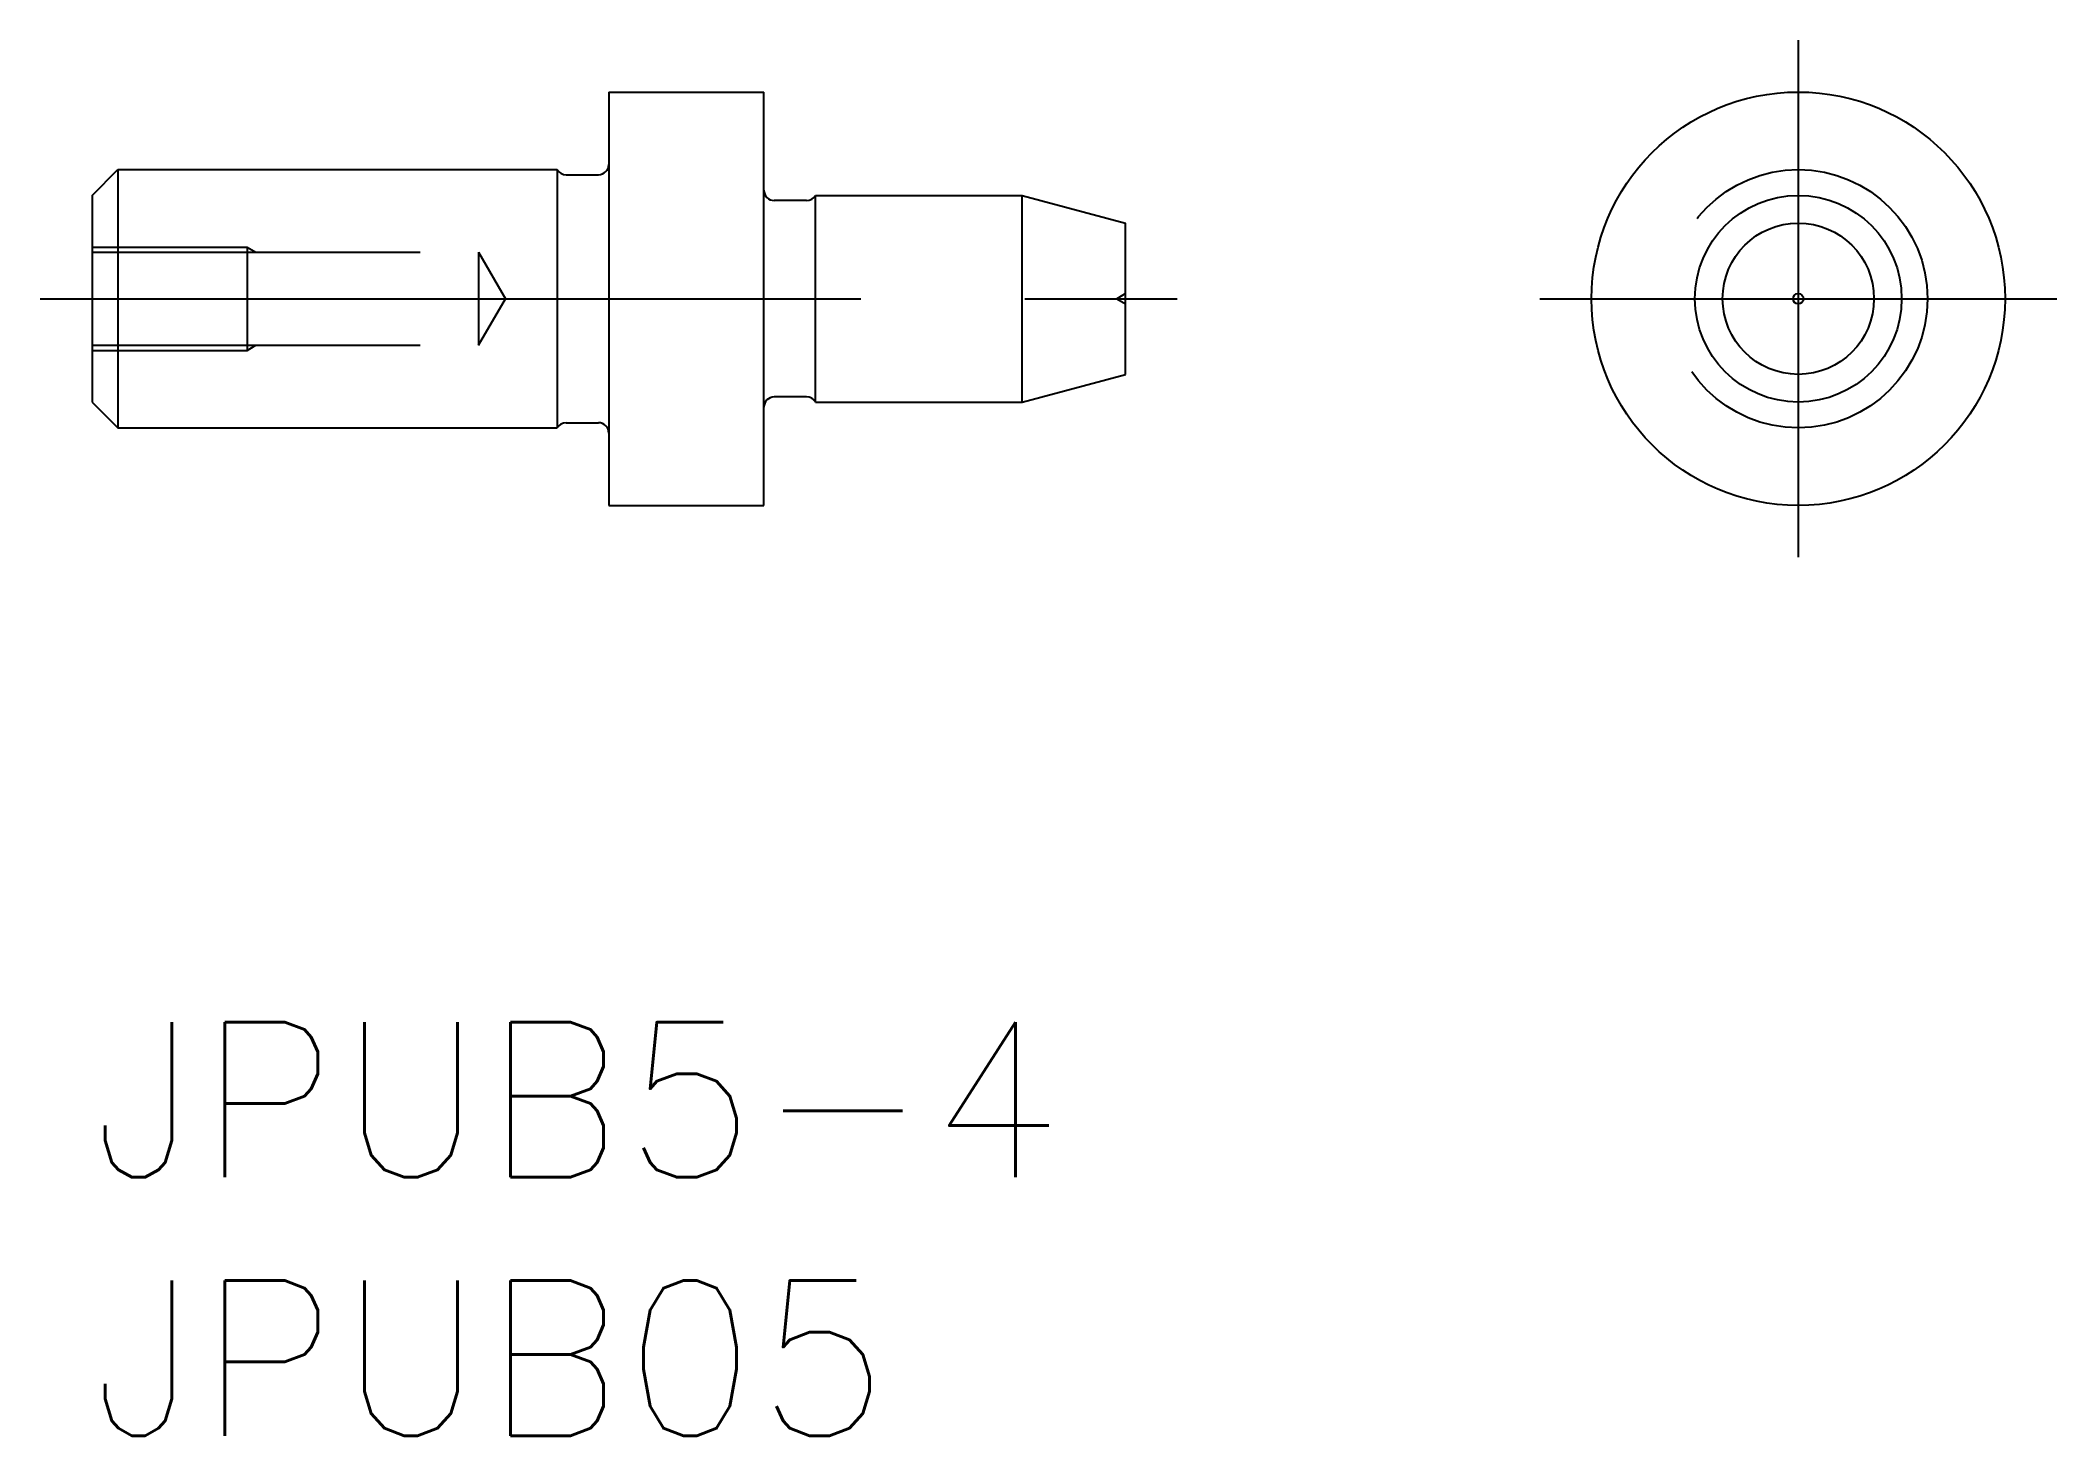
# Model space of a CAD drawing. Extents: x -1 to 38, y -8 to 19.
import ezdxf

# ---------------------------------------------------------------- set-up
doc = ezdxf.new("R2010")
doc.units = 0
doc.header["$LTSCALE"] = 0.5
doc.linetypes.add('CENTER', pattern=[50.8, 31.75, -6.35, 6.35, -6.35])
doc.linetypes.add('DASHED', pattern=[19.05, 12.7, -6.35])
for name, color, linetype in [('MSM_CENTER', 1, 'CENTER'), ('MSM_CONTINUOUS', 7, 'CONTINUOUS'), ('MSM_DASHED', 4, 'DASHED'), ('MSM_PART_NUMBER', 7, 'CONTINUOUS')]:
    doc.layers.add(name, color=color, linetype=linetype)
doc.styles.get("Standard").update_dxf_attribs({"font": 'txt.shx', "height": 1.5, "bigfont": 'bigfont.shx'})

# ---------------------------------------------------------------- blocks, each defined once
blk = doc.blocks.new('*U9')
at = {"layer": 'MSM_PART_NUMBER'}
blk.add_text('JPUB5-4', height=3, dxfattribs=at).set_placement((0, -3))
blk = doc.blocks.new('*U10')
at = {"layer": 'MSM_PART_NUMBER'}
blk.add_text('JPUB05', height=3, dxfattribs=at).set_placement((0, -8))

msp = doc.modelspace()

# ---------------------------------------------------------------- linework, layer by layer
at = {"layer": 'MSM_CENTER'}
for p, q in [((33.016, 19), (33.016, 9)), ((-1, 14), (21, 14)), ((28.016, 14), (38.016, 14))]:
    msp.add_line(p, q, dxfattribs=at)
at = {"layer": 'MSM_CONTINUOUS'}
for p, q in [((10, 18), (13, 18)), ((10, 18), (10, 10)), ((13, 10), (13, 18)), ((0, 16), (0.5, 16.5)), ((0.5, 16.5), (0.5, 11.5)), ((0.5, 16.5), (9, 16.5)), ((9, 16.5), (9, 11.5)), ((9.173, 16.4), (9.8, 16.4)), ((0, 16), (0, 12)), ((14, 16), (18, 16)), ((14, 12), (14, 16)), ((18, 12), (18, 16)), ((18, 16), (20, 15.464)), ((13.827, 15.9), (13.2, 15.9)), ((20, 12.536), (20, 15.464)), ((18, 12), (20, 12.536)), ((13.827, 12.1), (13.2, 12.1)), ((0, 12), (0.5, 11.5)), ((14, 12), (18, 12)), ((0.5, 11.5), (9, 11.5)), ((9.173, 11.6), (9.8, 11.6)), ((10, 10), (13, 10))]:
    msp.add_line(p, q, dxfattribs=at)
for radius in [4, 2, 1.464, 0.1]:
    msp.add_circle((33.016, 14), radius, dxfattribs=at)
for centre, start, end in [((9.173, 16.6), 210, 270), ((9.8, 16.6), 270, 0), ((13.2, 16.1), 180, 270), ((13.827, 16.1), 270, 330), ((13.2, 11.9), 90, 180), ((13.827, 11.9), 30, 90), ((9.173, 11.4), 90, 150), ((9.8, 11.4), 0, 90)]:
    msp.add_arc(centre, 0.2, start, end, dxfattribs=at)
at = {"layer": 'MSM_DASHED'}
for p, q in [((0, 15), (3, 15)), ((0, 14.9), (7.48, 14.9)), ((3, 15), (3, 13)), ((3, 15), (3.173, 14.9)), ((7.48, 14.9), (7.48, 13.1)), ((7.48, 14.9), (8, 14)), ((20, 14.1), (19.827, 14)), ((7.48, 13.1), (8, 14)), ((19.827, 14), (20, 13.9)), ((0, 13.1), (7.48, 13.1)), ((0, 13), (3, 13)), ((3, 13), (3.173, 13.1))]:
    msp.add_line(p, q, dxfattribs=at)
msp.add_circle((33.016, 14), 2.5, dxfattribs=at)

# ---------------------------------------------------------------- block references
at = {"layer": 'MSM_CONTINUOUS'}
for name in ['*U9', '*U10']:
    msp.add_blockref(name, (0, 0), dxfattribs=at)

doc.saveas('drawing.dxf')
